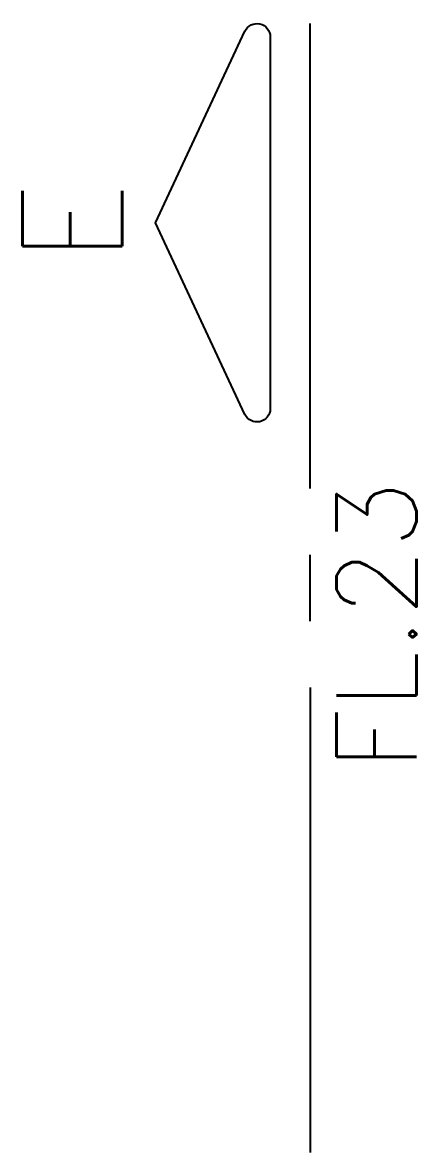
# Model space of a CAD drawing. Header units: millimetres. Extents: x 1860 to 8661, y -614 to 3837.
# Drawn here: x 4814.7 to 4873.9, y 2790.6 to 2960.7 of the extents above; entities that cross this region are included whole.
import ezdxf
from ezdxf.enums import TextEntityAlignment as Align

# ---------------------------------------------------------------- set-up
doc = ezdxf.new("R2010")
doc.units = ezdxf.units.MM
doc.layers.add('F-CORTE-INDICAÇÃO', color=4, linetype='Continuous')
doc.styles.add('ROMANS', font='romans.shx')

# ---------------------------------------------------------------- blocks, each defined once
blk = doc.blocks.new('*U21')
at = {"layer": 'F-CORTE-INDICAÇÃO'}
for p, q in [((70, 0), (0, 0)), ((80, 0), (90, 0)), ((100, 0), (170, 0))]:
    blk.add_line(p, q, dxfattribs=at)
blk.add_lwpolyline([(112, 6, -0.802585), (111.15, 9.81), (140, 23.26), (168.85, 9.81, -0.802585), (168, 6)], format="xyb", close=True, dxfattribs=at)
at = {"layer": 'F-CORTE-INDICAÇÃO', "style": 'ROMANS'}
blk.add_attdef('CORTE', text='', height=15, dxfattribs=at).set_placement((140, 35.76), align=Align.MIDDLE_CENTER)
at = {"layer": 'F-CORTE-INDICAÇÃO', "color": 2, "style": 'ROMANS'}
blk.add_attdef('FOLHA', text='', height=12, dxfattribs=at).set_placement((79.35, -10), align=Align.MIDDLE_CENTER)

msp = doc.modelspace()

# ---------------------------------------------------------------- block references
at = {"layer": 'F-CORTE-INDICAÇÃO', "linetype": 'Continuous', "rotation": 90}
msp.add_blockref('*U21', (4857.93, 2790.57), dxfattribs=at).add_auto_attribs({'FOLHA': 'FL.23', 'CORTE': 'E'})

doc.saveas('drawing.dxf')
